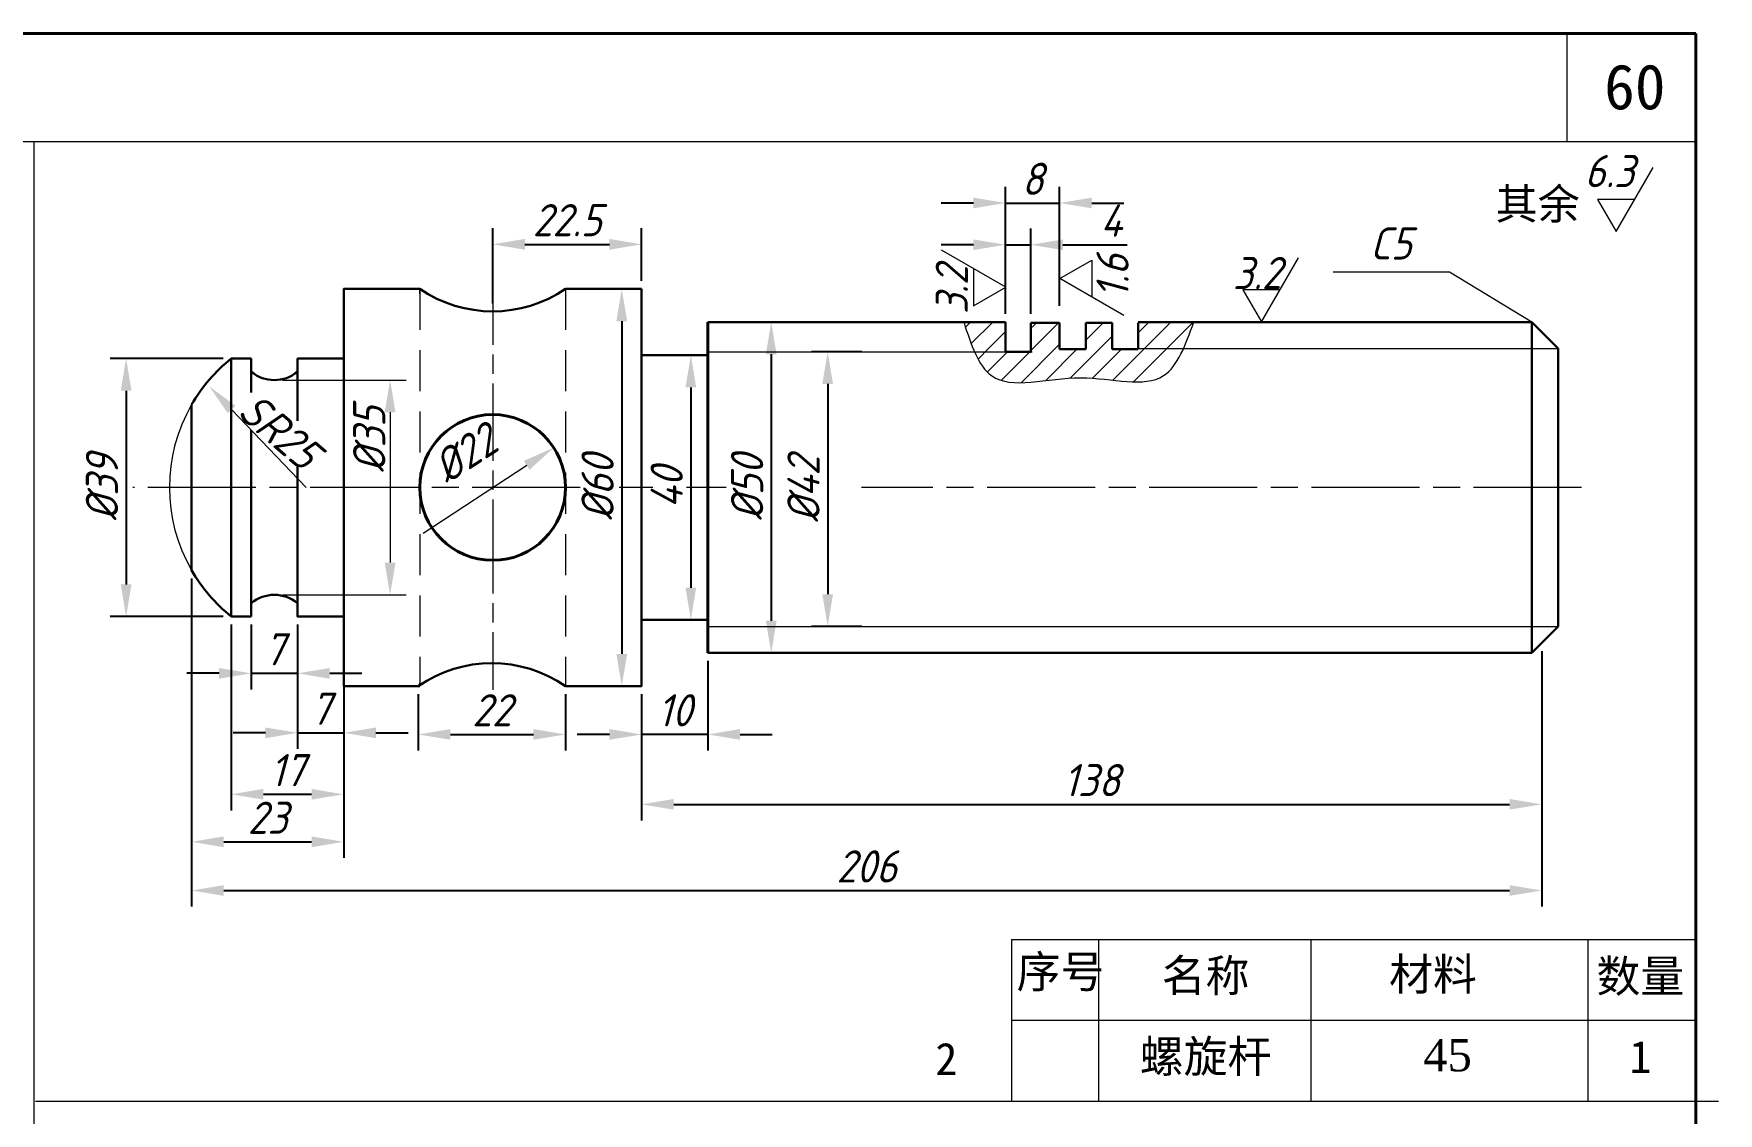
# Model space of a CAD drawing. Header units: millimetres. Extents: x 12 to 344, y 43 to 268.
# Drawn here: x 213 to 343.9, y 176.3 to 260.2 of the extents above; entities that cross this region are included whole.
import ezdxf

# ---------------------------------------------------------------- set-up
doc = ezdxf.new("R2010")
doc.units = ezdxf.units.MM
doc.header["$LTSCALE"] = 0.5
doc.linetypes.add('ACAD_ISO08W100', pattern=[36, 24, -3, 6, -3])
doc.linetypes.add('DASHED2', pattern=[9.525, 6.35, -3.175])
doc.layers.get('0').update_dxf_attribs({"lineweight": 15})
doc.layers.get('Defpoints').update_dxf_attribs({"lineweight": 15})
for name, color, linetype, lineweight in [('Layer1', 7, 'Continuous', 13), ('Layer2', 7, 'Continuous', 40), ('Layer3', 7, 'Continuous', 13), ('Layer4', 7, 'Continuous', 18), ('粗', 7, 'Continuous', 40), ('粗线', 7, 'Continuous', 40), ('细', 7, 'Continuous', 13), ('细线', 7, 'Continuous', 13)]:
    doc.layers.add(name, color=color, linetype=linetype, lineweight=lineweight)
doc.styles.add('style3', font='SIMFANG.TTF', dxfattribs={"height": 2.5})
doc.styles.add('字母与数字', font='isocp.shx', dxfattribs={"oblique": 15, "height": 2.5})
doc.dimstyles.new('ISO-25', dxfattribs={"dimtxt": 2.5, "dimasz": 2.5, "dimexe": 1.25, "dimexo": 0.625, "dimtad": 1, "dimdec": 0, "dimdsep": 46, "dimtxsty": '字母与数字', "dimcen": 2.5, "dimadec": 0, "dimazin": 0, "dimtfac": 1, "dimtdec": 0, "dimtmove": 0, "dimatfit": 3, "dimfxl": 0, "dimarcsym": 0})

# ---------------------------------------------------------------- blocks, each defined once
blk = doc.blocks.new('*D59')
at = {"layer": 'Defpoints', "color": 0, "linetype": 'Continuous'}
for p in [(228.38, 234.92), (220.21, 214.87), (228.38, 214.87)]:
    blk.add_point(p, dxfattribs=at)
at = {"layer": '细线', "color": 0, "linetype": 'Continuous', "lineweight": -2}
for p, q in [((227.76, 234.92), (218.96, 234.92)), ((220.21, 232.42), (220.21, 217.37)), ((227.76, 214.87), (218.96, 214.87))]:
    blk.add_line(p, q, dxfattribs=at)
at = {"layer": '细线', "color": 0, "linetype": 'Continuous'}
for points in [[(219.79, 232.42), (220.63, 232.42), (220.21, 234.92)], [(219.79, 217.37), (220.63, 217.37), (220.21, 214.87)]]:
    blk.add_solid(points, dxfattribs=at)
at = {"layer": '细线', "color": 0, "linetype": 'Continuous', "insert": (218.33, 224.9), "char_height": 2.5, "attachment_point": 5, "rotation": 90, "style": '字母与数字'}
blk.add_mtext('%%c39', dxfattribs=at)
blk = doc.blocks.new('*D60')
at = {"layer": 'Defpoints', "color": 0, "linetype": 'Continuous'}
for p in [(260.26, 243.79), (260.26, 240.32), (248.69, 238.57)]:
    blk.add_point(p, dxfattribs=at)
at = {"layer": '细线', "color": 0, "linetype": 'Continuous', "lineweight": -2}
for p, q in [((248.69, 239.2), (248.69, 245.04)), ((260.26, 240.95), (260.26, 245.04)), ((251.19, 243.79), (257.76, 243.79))]:
    blk.add_line(p, q, dxfattribs=at)
at = {"layer": '细线', "color": 0, "linetype": 'Continuous'}
for points in [[(251.19, 244.21), (251.19, 243.37), (248.69, 243.79)], [(257.76, 244.21), (257.76, 243.37), (260.26, 243.79)]]:
    blk.add_solid(points, dxfattribs=at)
at = {"layer": '细线', "color": 0, "linetype": 'Continuous', "insert": (254.48, 245.67), "char_height": 2.5, "attachment_point": 5, "style": '字母与数字'}
blk.add_mtext('22.5', dxfattribs=at)
blk = doc.blocks.new('*D61')
at = {"layer": 'Defpoints', "color": 0, "linetype": 'Continuous'}
for p in [(260.26, 240.32), (258.72, 209.47), (260.26, 209.47)]:
    blk.add_point(p, dxfattribs=at)
at = {"layer": '细线', "color": 0, "linetype": 'Continuous', "lineweight": -2}
for p, q in [((259.64, 240.32), (257.47, 240.32)), ((258.72, 237.82), (258.72, 211.97)), ((259.64, 209.47), (257.47, 209.47))]:
    blk.add_line(p, q, dxfattribs=at)
at = {"layer": '细线', "color": 0, "linetype": 'Continuous'}
for points in [[(258.3, 237.82), (259.14, 237.82), (258.72, 240.32)], [(258.3, 211.97), (259.14, 211.97), (258.72, 209.47)]]:
    blk.add_solid(points, dxfattribs=at)
at = {"layer": '细线', "color": 0, "linetype": 'Continuous', "insert": (256.84, 224.9), "char_height": 2.5, "attachment_point": 5, "rotation": 90, "style": '字母与数字'}
blk.add_mtext('%%c60', dxfattribs=at)
blk = doc.blocks.new('*D62')
at = {"layer": 'Defpoints', "color": 0, "linetype": 'Continuous'}
for p in [(260.26, 235.18), (260.26, 214.61), (264.09, 214.61)]:
    blk.add_point(p, dxfattribs=at)
at = {"layer": '细线', "color": 0, "linetype": 'Continuous', "lineweight": -2}
for p, q in [((260.89, 235.18), (265.34, 235.18)), ((264.09, 232.68), (264.09, 217.11)), ((260.89, 214.61), (265.34, 214.61))]:
    blk.add_line(p, q, dxfattribs=at)
at = {"layer": '细线', "color": 0, "linetype": 'Continuous'}
for points in [[(263.67, 232.68), (264.5, 232.68), (264.09, 235.18)], [(263.67, 217.11), (264.5, 217.11), (264.09, 214.61)]]:
    blk.add_solid(points, dxfattribs=at)
at = {"layer": '细线', "color": 0, "linetype": 'Continuous', "insert": (262.21, 224.9), "char_height": 2.5, "attachment_point": 5, "rotation": 90, "style": '字母与数字'}
blk.add_mtext('40', dxfattribs=at)
blk = doc.blocks.new('*D63')
at = {"layer": 'Defpoints', "color": 0, "linetype": 'Continuous'}
for p in [(265.41, 237.75), (265.41, 212.04), (270.33, 212.04)]:
    blk.add_point(p, dxfattribs=at)
at = {"layer": '细线', "color": 0, "linetype": 'Continuous', "lineweight": -2}
for p, q in [((266.03, 237.75), (271.58, 237.75)), ((270.33, 235.25), (270.33, 214.54)), ((266.03, 212.04), (271.58, 212.04))]:
    blk.add_line(p, q, dxfattribs=at)
at = {"layer": '细线', "color": 0, "linetype": 'Continuous'}
for points in [[(269.92, 235.25), (270.75, 235.25), (270.33, 237.75)], [(269.92, 214.54), (270.75, 214.54), (270.33, 212.04)]]:
    blk.add_solid(points, dxfattribs=at)
at = {"layer": '细线', "color": 0, "linetype": 'Continuous', "insert": (268.46, 224.9), "char_height": 2.5, "attachment_point": 5, "rotation": 90, "style": '字母与数字'}
blk.add_mtext('%%c50', dxfattribs=at)
blk = doc.blocks.new('*D64')
at = {"layer": 'Defpoints', "color": 0, "linetype": 'Continuous'}
for p in [(265.41, 212.04), (260.26, 209.47), (260.26, 205.71)]:
    blk.add_point(p, dxfattribs=at)
at = {"layer": '细线', "color": 0, "linetype": 'Continuous', "lineweight": -2}
for p, q in [((265.41, 211.42), (265.41, 204.46)), ((260.26, 208.85), (260.26, 204.46)), ((257.76, 205.71), (255.26, 205.71)), ((265.41, 205.71), (260.26, 205.71)), ((267.91, 205.71), (270.41, 205.71))]:
    blk.add_line(p, q, dxfattribs=at)
at = {"layer": '细线', "color": 0, "linetype": 'Continuous'}
for points in [[(257.76, 206.13), (257.76, 205.3), (260.26, 205.71)], [(267.91, 206.13), (267.91, 205.3), (265.41, 205.71)]]:
    blk.add_solid(points, dxfattribs=at)
at = {"layer": '细线', "color": 0, "linetype": 'Continuous', "insert": (262.83, 207.59), "char_height": 2.5, "attachment_point": 5, "style": '字母与数字'}
blk.add_mtext('10', dxfattribs=at)
blk = doc.blocks.new('*D65')
at = {"layer": 'Defpoints', "color": 0, "linetype": 'Continuous'}
for p in [(242.91, 209.47), (254.35, 209.47), (254.35, 205.71)]:
    blk.add_point(p, dxfattribs=at)
at = {"layer": '细线', "color": 0, "linetype": 'Continuous', "lineweight": -2}
for p, q in [((242.91, 208.85), (242.91, 204.46)), ((254.35, 208.85), (254.35, 204.46)), ((245.41, 205.71), (251.85, 205.71))]:
    blk.add_line(p, q, dxfattribs=at)
at = {"layer": '细线', "color": 0, "linetype": 'Continuous'}
for points in [[(245.41, 206.13), (245.41, 205.3), (242.91, 205.71)], [(251.85, 206.13), (251.85, 205.3), (254.35, 205.71)]]:
    blk.add_solid(points, dxfattribs=at)
at = {"layer": '细线', "color": 0, "linetype": 'Continuous', "insert": (248.63, 207.59), "char_height": 2.5, "attachment_point": 5, "style": '字母与数字'}
blk.add_mtext('22', dxfattribs=at)
blk = doc.blocks.new('*D66')
at = {"layer": 'Defpoints', "color": 0, "linetype": 'Continuous'}
for p in [(278, 235.44), (274.72, 214.1), (278, 214.1)]:
    blk.add_point(p, dxfattribs=at)
at = {"layer": '细线', "color": 0, "linetype": 'Continuous', "lineweight": -2}
for p, q in [((277.38, 235.44), (273.47, 235.44)), ((274.72, 232.94), (274.72, 216.6)), ((277.38, 214.1), (273.47, 214.1))]:
    blk.add_line(p, q, dxfattribs=at)
at = {"layer": '细线', "color": 0, "linetype": 'Continuous'}
for points in [[(274.3, 232.94), (275.13, 232.94), (274.72, 235.44)], [(274.3, 216.6), (275.13, 216.6), (274.72, 214.1)]]:
    blk.add_solid(points, dxfattribs=at)
at = {"layer": '细线', "color": 0, "linetype": 'Continuous', "insert": (272.84, 224.77), "char_height": 2.5, "attachment_point": 5, "rotation": 90, "style": '字母与数字'}
blk.add_mtext('%%c42', dxfattribs=at)
blk = doc.blocks.new('*D67')
at = {"layer": 'Defpoints', "color": 0, "linetype": 'Continuous'}
for p in [(229.93, 214.87), (233.53, 214.87), (233.53, 210.46)]:
    blk.add_point(p, dxfattribs=at)
at = {"layer": '细线', "color": 0, "linetype": 'Continuous', "lineweight": -2}
for p, q in [((229.93, 214.25), (229.93, 209.21)), ((233.53, 214.25), (233.53, 209.21)), ((227.43, 210.46), (224.93, 210.46)), ((229.93, 210.46), (233.53, 210.46)), ((236.03, 210.46), (238.53, 210.46))]:
    blk.add_line(p, q, dxfattribs=at)
at = {"layer": '细线', "color": 0, "linetype": 'Continuous'}
for points in [[(227.43, 210.87), (227.43, 210.04), (229.93, 210.46)], [(236.03, 210.87), (236.03, 210.04), (233.53, 210.46)]]:
    blk.add_solid(points, dxfattribs=at)
at = {"layer": '细线', "color": 0, "linetype": 'Continuous', "insert": (231.73, 212.33), "char_height": 2.5, "attachment_point": 5, "style": '字母与数字'}
blk.add_mtext('7', dxfattribs=at)
blk = doc.blocks.new('*D68')
at = {"layer": 'Defpoints', "color": 0, "linetype": 'Continuous'}
for p in [(233.53, 214.87), (237.12, 214.87), (237.12, 205.84)]:
    blk.add_point(p, dxfattribs=at)
at = {"layer": '细线', "color": 0, "linetype": 'Continuous', "lineweight": -2}
for p, q in [((233.53, 214.25), (233.53, 204.59)), ((237.12, 214.25), (237.12, 204.59)), ((231.03, 205.84), (228.53, 205.84)), ((233.53, 205.84), (237.12, 205.84)), ((239.62, 205.84), (242.12, 205.84))]:
    blk.add_line(p, q, dxfattribs=at)
at = {"layer": '细线', "color": 0, "linetype": 'Continuous'}
for points in [[(231.03, 206.25), (231.03, 205.42), (233.53, 205.84)], [(239.62, 206.25), (239.62, 205.42), (237.12, 205.84)]]:
    blk.add_solid(points, dxfattribs=at)
at = {"layer": '细线', "color": 0, "linetype": 'Continuous', "insert": (235.33, 207.71), "char_height": 2.5, "attachment_point": 5, "style": '字母与数字'}
blk.add_mtext('7', dxfattribs=at)
blk = doc.blocks.new('*D69')
at = {"layer": 'Defpoints', "color": 0, "linetype": 'Continuous'}
for p in [(228.38, 214.87), (237.12, 214.87), (237.12, 201.06)]:
    blk.add_point(p, dxfattribs=at)
at = {"layer": '细线', "color": 0, "linetype": 'Continuous', "lineweight": -2}
for p, q in [((228.38, 214.25), (228.38, 199.81)), ((237.12, 214.25), (237.12, 199.81)), ((230.88, 201.06), (234.62, 201.06))]:
    blk.add_line(p, q, dxfattribs=at)
at = {"layer": '细线', "color": 0, "linetype": 'Continuous'}
for points in [[(230.88, 201.48), (230.88, 200.65), (228.38, 201.06)], [(234.62, 201.48), (234.62, 200.65), (237.12, 201.06)]]:
    blk.add_solid(points, dxfattribs=at)
at = {"layer": '细线', "color": 0, "linetype": 'Continuous', "insert": (232.75, 202.94), "char_height": 2.5, "attachment_point": 5, "style": '字母与数字'}
blk.add_mtext('17', dxfattribs=at)
blk = doc.blocks.new('*D70')
at = {"layer": 'Defpoints', "color": 0, "linetype": 'Continuous'}
for p in [(225.3, 218.46), (237.12, 214.87), (237.12, 197.37)]:
    blk.add_point(p, dxfattribs=at)
at = {"layer": '细线', "color": 0, "linetype": 'Continuous', "lineweight": -2}
for p, q in [((225.3, 217.84), (225.3, 196.12)), ((237.12, 214.25), (237.12, 196.12)), ((227.8, 197.37), (234.62, 197.37))]:
    blk.add_line(p, q, dxfattribs=at)
at = {"layer": '细线', "color": 0, "linetype": 'Continuous'}
for points in [[(227.8, 197.79), (227.8, 196.95), (225.3, 197.37)], [(234.62, 197.79), (234.62, 196.95), (237.12, 197.37)]]:
    blk.add_solid(points, dxfattribs=at)
at = {"layer": '细线', "color": 0, "linetype": 'Continuous', "insert": (231.21, 199.24), "char_height": 2.5, "attachment_point": 5, "style": '字母与数字'}
blk.add_mtext('23', dxfattribs=at)
blk = doc.blocks.new('*D71')
at = {"layer": 'Defpoints', "color": 0, "linetype": 'Continuous'}
for p in [(225.3, 217.84), (330.2, 212.81), (330.2, 193.59)]:
    blk.add_point(p, dxfattribs=at)
at = {"layer": '细线', "color": 0, "linetype": 'Continuous', "lineweight": -2}
for p, q in [((225.3, 217.21), (225.3, 192.34)), ((330.2, 212.19), (330.2, 192.34)), ((227.8, 193.59), (327.7, 193.59))]:
    blk.add_line(p, q, dxfattribs=at)
at = {"layer": '细线', "color": 0, "linetype": 'Continuous'}
for points in [[(227.8, 194), (227.8, 193.17), (225.3, 193.59)], [(327.7, 194), (327.7, 193.17), (330.2, 193.59)]]:
    blk.add_solid(points, dxfattribs=at)
at = {"layer": '细线', "color": 0, "linetype": 'Continuous', "insert": (277.75, 195.46), "char_height": 2.5, "attachment_point": 5, "style": '字母与数字'}
blk.add_mtext('206', dxfattribs=at)
blk = doc.blocks.new('*D72')
at = {"layer": 'Defpoints', "color": 0, "linetype": 'Continuous'}
for p in [(330.2, 212.19), (260.26, 208.85), (330.2, 200.28)]:
    blk.add_point(p, dxfattribs=at)
at = {"layer": '细线', "color": 0, "linetype": 'Continuous', "lineweight": -2}
for p, q in [((330.2, 211.56), (330.2, 199.03)), ((260.26, 208.22), (260.26, 199.03)), ((262.76, 200.28), (327.7, 200.28))]:
    blk.add_line(p, q, dxfattribs=at)
at = {"layer": '细线', "color": 0, "linetype": 'Continuous'}
for points in [[(262.76, 200.7), (262.76, 199.87), (260.26, 200.28)], [(327.7, 200.7), (327.7, 199.87), (330.2, 200.28)]]:
    blk.add_solid(points, dxfattribs=at)
at = {"layer": '细线', "color": 0, "linetype": 'Continuous', "insert": (295.23, 202.16), "char_height": 2.5, "attachment_point": 5, "style": '字母与数字'}
blk.add_mtext('138', dxfattribs=at)
blk = doc.blocks.new('*D73')
at = {"layer": 'Defpoints', "color": 0, "linetype": 'Continuous'}
for p in [(290.5, 243.76), (288.54, 237.75), (290.5, 237.75)]:
    blk.add_point(p, dxfattribs=at)
at = {"layer": '细线', "color": 0, "linetype": 'Continuous', "lineweight": -2}
for p, q in [((288.54, 238.38), (288.54, 245.01)), ((290.5, 238.38), (290.5, 245.01)), ((286.04, 243.76), (283.54, 243.76)), ((288.54, 243.76), (290.5, 243.76)), ((293, 243.76), (298, 243.76))]:
    blk.add_line(p, q, dxfattribs=at)
at = {"layer": '细线', "color": 0, "linetype": 'Continuous'}
for points in [[(286.04, 244.17), (286.04, 243.34), (288.54, 243.76)], [(293, 244.17), (293, 243.34), (290.5, 243.76)]]:
    blk.add_solid(points, dxfattribs=at)
at = {"layer": '细线', "color": 0, "linetype": 'Continuous', "insert": (296.75, 245.63), "char_height": 2.5, "attachment_point": 5, "style": '字母与数字'}
blk.add_mtext('4', dxfattribs=at)
blk = doc.blocks.new('*D74')
at = {"layer": 'Defpoints', "color": 0, "linetype": 'Continuous'}
for p in [(292.74, 247), (288.54, 238.38), (292.74, 238.38)]:
    blk.add_point(p, dxfattribs=at)
at = {"layer": '细线', "color": 0, "linetype": 'Continuous', "lineweight": -2}
for p, q in [((288.54, 239), (288.54, 248.25)), ((292.74, 239), (292.74, 248.25)), ((286.04, 247), (283.54, 247)), ((288.54, 247), (292.74, 247)), ((295.24, 247), (297.74, 247))]:
    blk.add_line(p, q, dxfattribs=at)
at = {"layer": '细线', "color": 0, "linetype": 'Continuous'}
for points in [[(286.04, 247.42), (286.04, 246.59), (288.54, 247)], [(295.24, 247.42), (295.24, 246.59), (292.74, 247)]]:
    blk.add_solid(points, dxfattribs=at)
at = {"layer": '细线', "color": 0, "linetype": 'Continuous', "insert": (290.64, 248.88), "char_height": 2.5, "attachment_point": 5, "style": '字母与数字'}
blk.add_mtext('8', dxfattribs=at)

msp = doc.modelspace()

# ---------------------------------------------------------------- linework, layer by layer
for p, q in [((332.18, 251.79), (332.18, 259.79)), ((12.18, 251.79), (342.18, 251.79)), ((335.97, 244.78), (338.85, 249.77)), ((337.41, 247.28), (334.53, 247.28)), ((334.53, 247.28), (335.97, 244.78)), ((288.55, 240.46), (283.56, 243.34)), ((292.75, 241.13), (295.25, 242.57)), ((295.25, 242.57), (295.25, 239.69)), ((308.42, 237.76), (311.3, 242.75)), ((286.05, 241.9), (286.05, 239.02)), ((297.74, 238.25), (292.75, 241.13)), ((286.05, 239.02), (288.55, 240.46)), ((306.98, 240.26), (308.42, 237.76)), ((309.86, 240.26), (306.98, 240.26))]:
    msp.add_line(p, q)
at = {"linetype": 'Continuous'}
msp.add_line((213.03, 251.79), (213.03, 51.16), dxfattribs=at)
at = {"linetype": 'ACAD_ISO08W100', "ltscale": 0.5}
for p, q in [((248.69, 241.97), (248.69, 219.24)), ((248.69, 222.67), (248.69, 209.17))]:
    msp.add_line(p, q, dxfattribs=at)
at = {"linetype": 'ACAD_ISO08W100', "ltscale": 0.7}
for p, q in [((255.5, 224.9), (220.73, 224.9)), ((261.13, 224.9), (258.51, 224.9)), ((266.83, 224.9), (263.75, 224.9)), ((333.3, 224.9), (277.35, 224.9))]:
    msp.add_line(p, q, dxfattribs=at)
at = {"layer": 'Layer1'}
for p, q in [((332.18, 252.16), (332.18, 260.16)), ((298.85, 235.7), (331.48, 235.7)), ((265.41, 235.44), (290.6, 235.44)), ((265.41, 214.1), (331.48, 214.1))]:
    msp.add_line(p, q, dxfattribs=at)
msp.add_spline([(285.31, 237.69), (287.45, 233.59), (294.4, 233.42), (300.82, 233.59), (303.14, 237.69)], degree=3, dxfattribs=at)
at = {"layer": 'Layer2', "linetype": 'DASHED2', "lineweight": 13}
for p, q in [((243.04, 240.32), (243.04, 209.56)), ((254.35, 240.32), (254.35, 209.47))]:
    msp.add_line(p, q, dxfattribs=at)
at = {"layer": 'Layer2'}
msp.add_line((265.41, 237.75), (265.41, 212.04), dxfattribs=at)
at = {"layer": 'Layer2', "lineweight": 30}
for p, q in [((288.54, 237.75), (288.54, 235.44)), ((290.5, 237.68), (292.74, 237.68)), ((290.5, 235.44), (290.5, 237.68)), ((292.74, 237.68), (292.74, 235.65)), ((294.78, 237.68), (296.82, 237.68)), ((294.78, 235.65), (294.78, 237.68)), ((296.82, 237.68), (296.82, 235.65)), ((298.85, 235.65), (298.85, 237.68)), ((292.74, 235.65), (294.78, 235.65)), ((296.82, 235.65), (298.85, 235.65)), ((288.54, 235.44), (290.5, 235.44))]:
    msp.add_line(p, q, dxfattribs=at)
at = {"layer": 'Layer2'}
msp.add_circle((248.69, 224.9), 5.66, dxfattribs=at)
at = {"layer": 'Layer3'}
for p, q in [((243.04, 239.95), (243.04, 240.32)), ((288.54, 237.75), (288.54, 235.7)), ((260.28, 212.04), (260.26, 214.61)), ((243.04, 209.47), (243.04, 209.69))]:
    msp.add_line(p, q, dxfattribs=at)
at = {"layer": 'Layer3', "lineweight": 30}
for p, q in [((260.26, 224.9), (260.26, 240.32)), ((265.41, 237.75), (288.54, 237.75)), ((265.41, 212.81), (265.41, 236.98)), ((298.83, 237.75), (329.42, 237.75)), ((329.42, 237.75), (331.48, 235.7)), ((329.42, 237.75), (329.42, 212.04)), ((331.48, 235.7), (331.48, 214.1)), ((228.38, 234.92), (228.38, 214.87)), ((229.93, 234.92), (228.38, 234.92)), ((229.93, 232.28), (229.93, 234.92)), ((225.3, 218.46), (225.3, 231.33)), ((229.93, 214.87), (229.93, 229.36)), ((228.38, 214.87), (229.93, 214.87)), ((331.48, 214.1), (329.42, 212.04)), ((329.42, 212.04), (265.41, 212.04))]:
    msp.add_line(p, q, dxfattribs=at)
for points in [[(243.04, 209.47), (237.12, 209.47), (237.12, 240.32), (243.04, 240.32)], [(254.35, 240.32), (260.26, 240.32)], [(233.53, 230.09), (233.53, 234.92), (237.12, 234.92), (237.12, 214.87), (233.53, 214.87), (233.53, 226.5)], [(260.26, 235.18), (265.41, 235.18), (265.41, 214.61), (260.26, 214.61), (260.26, 224.9)], [(260.26, 224.9), (260.26, 209.47), (254.35, 209.47)]]:
    msp.add_lwpolyline(points, dxfattribs=at)
for centre, radius, start, end in [((248.69, 248.58), 10, 235.5742, 304.4258), ((236.42, 224.9), 12.85, 128.718, 149.9467), ((231.73, 236.04), 2.8, 229.9517, 310.0483), ((236.42, 224.9), 12.85, 210.0533, 231.282), ((231.73, 213.76), 2.8, 49.9517, 130.0483), ((248.63, 201.18), 10.07, 55.3933, 124.6067)]:
    msp.add_arc(centre, radius, start, end, dxfattribs=at)
at = {"layer": 'Layer3'}
msp.add_arc((248.58, 206.84), 6.25, 152.4415, 155.0646, dxfattribs=at)
at = {"layer": 'Layer4'}
for p, q in [((285.42, 237.36), (285.81, 237.75)), ((285.86, 236.08), (287.54, 237.75)), ((287.21, 235.7), (288.54, 237.03)), ((288.2, 233.22), (292.66, 237.68)), ((290.6, 237.35), (291, 237.75)), ((294.78, 236.34), (296.12, 237.68)), ((298.83, 236.92), (299.66, 237.75)), ((299.33, 235.7), (301.39, 237.75)), ((301.06, 235.7), (303.12, 237.75)), ((286.4, 234.88), (287.21, 235.7)), ((289.75, 233.04), (292.66, 235.95)), ((291.64, 233.19), (294.14, 235.7)), ((293.56, 233.39), (296.77, 236.6)), ((295.29, 233.39), (297.6, 235.7)), ((296.88, 233.24), (299.33, 235.7)), ((298.48, 233.11), (301.06, 235.7)), ((287.12, 233.87), (288.69, 235.44))]:
    msp.add_line(p, q, dxfattribs=at)
at = {"layer": '粗'}
msp.add_line((342.18, 43.16), (342.18, 259.79), dxfattribs=at)
at = {"layer": '粗线'}
for p, q in [((342.18, 260.16), (12.18, 260.16)), ((342.18, 43.16), (342.18, 260.16))]:
    msp.add_line(p, q, dxfattribs=at)
at = {"layer": '细'}
for p, q in [((295.79, 177.23), (295.79, 189.79)), ((312.27, 189.79), (312.27, 177.23)), ((333.77, 189.8), (333.77, 177.23)), ((342.18, 189.8), (342.18, 177.23)), ((289, 189.79), (289, 177.23)), ((289, 183.51), (342.18, 183.51))]:
    msp.add_line(p, q, dxfattribs=at)
at = {"layer": '细线', "linetype": 'Continuous'}
for p, q in [((323.03, 241.64), (314, 241.64)), ((329.42, 237.75), (323.03, 241.64)), ((232.35, 233.24), (241.97, 233.24)), ((234.19, 224.9), (228.4, 230.96)), ((240.72, 230.74), (240.72, 219.06)), ((243.28, 221.35), (251.34, 226.63)), ((232.35, 216.56), (241.97, 216.56)), ((289, 189.79), (342.18, 189.79)), ((213.17, 177.23), (343.92, 177.23))]:
    msp.add_line(p, q, dxfattribs=at)
msp.add_arc((236.42, 224.9), 12.85, 149.9467, 210.0533, dxfattribs=at)
for points in [[(240.3, 230.74), (241.14, 230.74), (240.72, 233.24)], [(228.1, 230.67), (228.7, 231.25), (226.67, 232.76)], [(251.11, 226.97), (251.56, 226.28), (253.43, 227.99)], [(240.3, 219.06), (241.14, 219.06), (240.72, 216.56)]]:
    msp.add_solid(points, dxfattribs=at)

# ---------------------------------------------------------------- texts
at = {"insert": (335.05, 257.78), "char_height": 3.5, "width": 9.6514, "attachment_point": 1}
msp.add_mtext('{\\fSimSun|b0|i0|c134|p2;60}', dxfattribs=at)
at = {"char_height": 2.5, "attachment_point": 1, "style": '字母与数字'}
for s, insert, width in [('6.3', (333.52, 250.73), 9.3225), ('3.2', (306.2, 242.81), 10.9773)]:
    msp.add_mtext(s, dxfattribs=dict(at, insert=insert, width=width))
at = {"char_height": 2.5, "attachment_point": 1, "rotation": 90, "style": '字母与数字'}
for s, insert, width in [('3.2', (283.11, 238.37), 10.9773), ('1.6', (295.6, 239.6), 9.3225)]:
    msp.add_mtext(s, dxfattribs=dict(at, insert=insert, width=width))
at = {"layer": '细', "char_height": 2.5, "attachment_point": 2}
for s, insert, width in [('{\\fFangSong_GB2312|b0|i0|c134|p49;序号}', (292.81, 188.53), 7.14), ('{\\fFangSong_GB2312|b0|i0|c134|p49;名称}', (304.08, 188.23), 17.2584), ('{\\fFangSong_GB2312|b0|i0|c134|p49;材料}', (321.75, 188.33), 10.6232), ('{\\fFangSong_GB2312|b0|i0|c134|p49;数量}', (337.86, 188.19), 6.4896), ('{\\fFangSong_GB2312|b0|i0|c134|p49;螺旋杆}', (304.08, 181.95), 17.2584), ('{\\fTimes New Roman|b0|i0|c0|p18;45}', (322.88, 182.04), 10.6232), ('{\\fFangSong_GB2312|b0|i0|c134|p49;2}', (283.94, 181.76), 7.14), ('{\\fFangSong_GB2312|b0|i0|c134|p49;1}', (337.86, 181.91), 6.4896)]:
    msp.add_mtext(s, dxfattribs=dict(at, insert=insert, width=width))
at = {"layer": '细线', "linetype": 'Continuous', "insert": (326.61, 248.13), "char_height": 2, "width": 8.1445, "attachment_point": 1, "style": 'style3'}
msp.add_mtext('{\\H1.2x;其余}', dxfattribs=at)
at = {"layer": '细线', "insert": (316.85, 245.11), "char_height": 2.5, "width": 8.96, "attachment_point": 1, "style": '字母与数字'}
msp.add_mtext('C5', dxfattribs=at)
at = {"layer": '细线', "linetype": 'Continuous', "char_height": 2.5, "attachment_point": 5, "style": '字母与数字'}
for s, insert, rotation in [('SR25', (232.12, 229.28), 319.3432), ('%%c35', (239.1, 228.65), 90), ('%%c22', (246.54, 227.54), 33.1829)]:
    msp.add_mtext(s, dxfattribs=dict(at, insert=insert, rotation=rotation))

# ---------------------------------------------------------------- dimensions: what is measured, and where the dimension line sits
at = {"layer": '细线', "linetype": 'Continuous'}
for base, p1, p2, text, picture, middle in [((292.74, 247), (288.54, 238.38), (292.74, 238.38), '8', '*D74', (290.64, 248.88)), ((260.26, 243.79), (248.69, 238.57), (260.26, 240.32), '22.5', '*D60', (254.48, 245.67)), ((290.5, 243.76), (288.54, 237.75), (290.5, 237.75), '4', '*D73', (296.75, 245.63)), ((237.12, 197.37), (225.3, 218.46), (237.12, 214.87), '23', '*D70', (231.21, 199.24)), ((330.2, 193.59), (225.3, 217.84), (330.2, 212.81), '206', '*D71', (277.75, 195.46)), ((233.53, 210.46), (229.93, 214.87), (233.53, 214.87), '7', '*D67', (231.73, 212.33)), ((237.12, 201.06), (228.38, 214.87), (237.12, 214.87), '17', '*D69', (232.75, 202.94)), ((237.12, 205.84), (233.53, 214.87), (237.12, 214.87), '7', '*D68', (235.33, 207.71)), ((260.26, 205.71), (265.41, 212.04), (260.26, 209.47), '10', '*D64', (262.83, 207.59)), ((330.2, 200.28), (260.26, 208.85), (330.2, 212.19), '138', '*D72', (295.23, 202.16)), ((254.35, 205.71), (242.91, 209.47), (254.35, 209.47), '22', '*D65', (248.63, 207.59))]:
    dim = msp.add_linear_dim(base=base, p1=p1, p2=p2, text=text, dimstyle='ISO-25', dxfattribs=at)
    dim.commit()
    dim.dimension.update_dxf_attribs({"geometry": picture, "text_midpoint": middle})
for base, p1, p2, text, picture, middle in [((258.72, 209.47), (260.26, 240.32), (260.26, 209.47), '%%c60', '*D61', (256.84, 224.9)), ((270.33, 212.04), (265.41, 237.75), (265.41, 212.04), '%%c50', '*D63', (268.46, 224.9)), ((220.21, 214.87), (228.38, 234.92), (228.38, 214.87), '%%c39', '*D59', (218.33, 224.9)), ((264.09, 214.61), (260.26, 235.18), (260.26, 214.61), '40', '*D62', (262.21, 224.9)), ((274.72, 214.1), (278, 235.44), (278, 214.1), '%%c42', '*D66', (272.84, 224.77))]:
    dim = msp.add_linear_dim(base=base, p1=p1, p2=p2, angle=90, text=text, dimstyle='ISO-25', dxfattribs=at)
    dim.commit()
    dim.dimension.update_dxf_attribs({"geometry": picture, "text_midpoint": middle})

doc.saveas('drawing.dxf')
